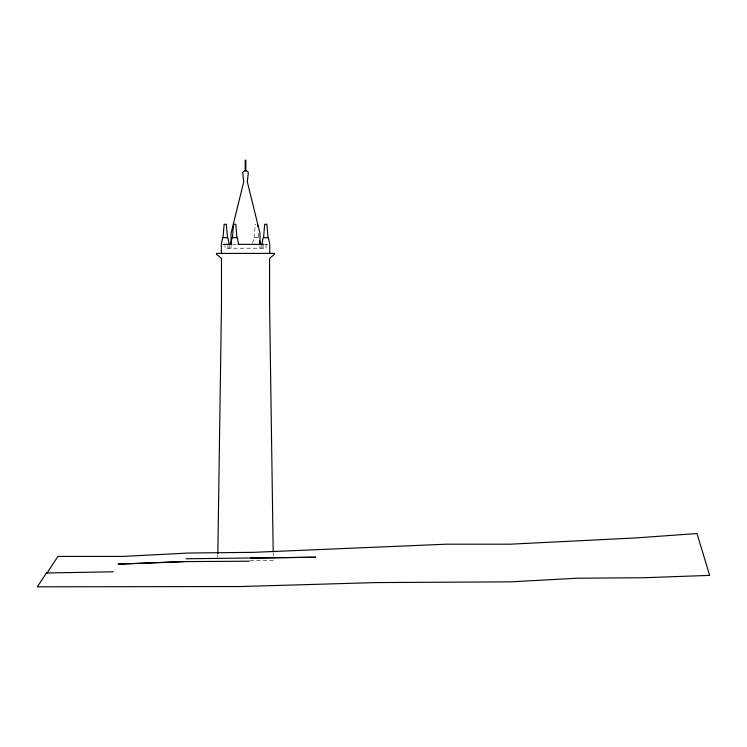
<?xml version="1.0" encoding="UTF-8"?>
<svg xmlns="http://www.w3.org/2000/svg" width="747" height="747" viewBox="0 0 747 747"><rect width="100%" height="100%" fill="white"/><g stroke="black" fill="none" stroke-linecap="round" stroke-linejoin="round"><path stroke-width="0.56" stroke-dasharray="3.73 2.8" d="M217.779 557.169L217.816 554.844M254.157 237.705L255.287 224.277L255.782 224.277M252.663 243.242L253.756 237.705L259.032 237.705M232.494 244.353L237.63 244.353M264.662 244.353L267.912 244.353M250.04 560.661L273.327 560.661L273.271 557.169M258.257 233.232L258.63 237.705M273.206 552.519L273.253 556.011M266.063 244.353L266.063 248.219L224.996 248.219L224.996 245.324M263.121 245.324L263.121 248.219M261.852 245.324L261.852 248.219M259.993 245.94L259.993 248.219M231.056 245.94L231.056 248.219M229.198 245.324L229.198 248.219M227.928 245.324L227.928 248.219"/><path stroke-width="1.12" d="M217.835 553.676L221.485 304.076L221.485 258.331L216.49 254.269L216.49 253.401L274.56 253.401L274.56 254.269L269.574 258.331L269.574 304.076L273.187 551.351M223.026 237.705L224.147 224.277L226.369 224.277L227.499 237.705M232.429 237.705L233.559 224.277L235.781 224.277L236.902 237.705M263.56 237.705L264.69 224.277L266.912 224.277L268.042 237.705M230.72 244.353L232.028 237.705L237.303 237.705L238.61 244.353M261.852 244.353L263.159 237.705L268.444 237.705L269.742 244.353L269.742 253.401M46.426 572.986L37.35 586.825L240.646 586.535L376.115 582.585L510.696 581.848L577.011 578.225L643.802 577.739L709.65 575.386L696.998 533.545L635.753 537.933L510.388 544.189L446.547 544.189L253.56 552.341L188.786 553.023L122.9 556.412L57.939 556.412L47.089 572.986L46.426 572.986L113.339 571.791M184.49 561.604L118.129 564.144L183.837 561.604L249.349 561.193M250.562 558.14L315.766 557.206L185.919 558.775M223.148 244.353L231.486 244.353M238.05 244.353L263.682 244.353M259.685 241.029L260.339 244.353M229.198 244.353L227.9 237.705L222.625 237.705L221.317 244.353L221.317 253.401M257.51 224.277L257.696 226.518M259.993 244.811L259.993 233.419L247.322 181.838L248.359 172.37L246.585 170.82L244.465 170.82L242.7 172.37L243.727 181.838L231.056 233.419L231.056 244.811M245.838 170.82L245.838 160.175L245.221 160.175L245.221 170.82"/></g></svg>
